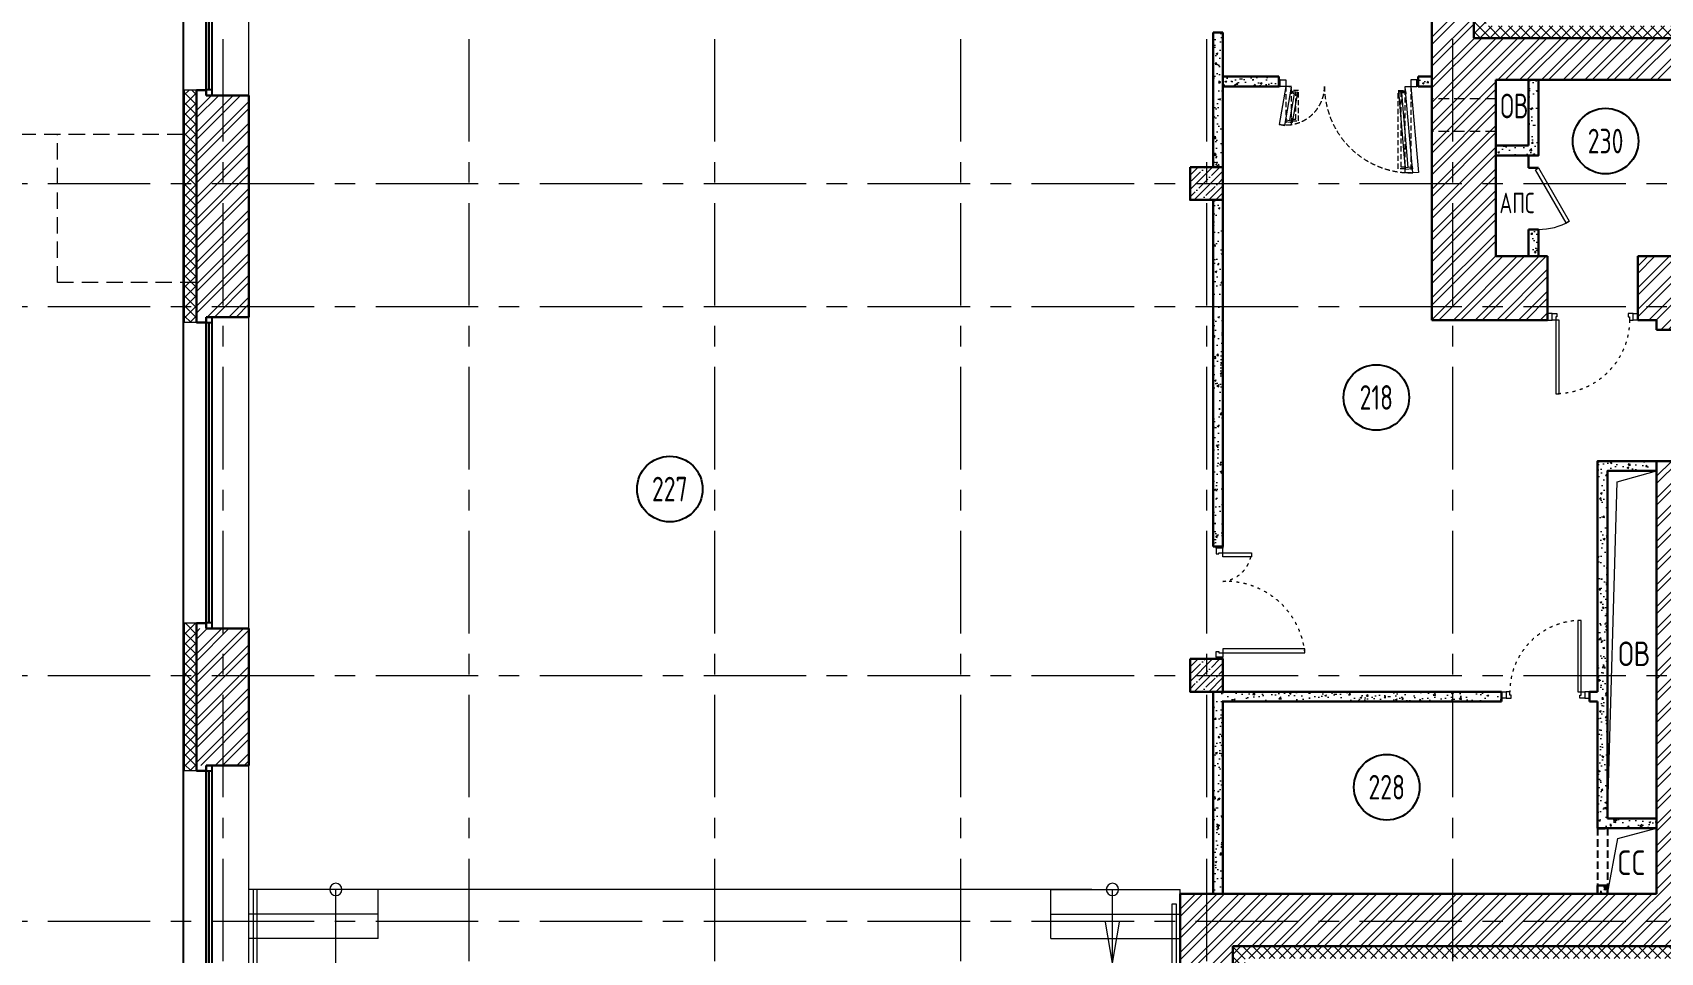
# Model space of a CAD drawing. Header units: millimetres. Extents: x -13407 to 95998, y -2719 to 109387.
# Drawn here: x -2750 to 17107, y 35907 to 47129 of the extents above; entities that cross this region are included whole.
import ezdxf
from ezdxf.enums import TextEntityAlignment as Align

# ---------------------------------------------------------------- set-up
doc = ezdxf.new("R2010")
doc.units = ezdxf.units.MM
for name, pattern in [('ACAD_ISO03W100', [30, 12, -18]), ('ADSK_Штрих_ш3 п1_5', [4.5, 3, -1.5]), ('ADSK_Штриховая_ш2 п1', [3, 2, -1]), ('CENTER', [2, 1.25, -0.25, 0.25, -0.25]), ('DASHED', [19.05, 12.7, -6.35])]:
    doc.linetypes.add(name, pattern=pattern)
for name, color, linetype, lineweight in [('АР_Двери', 5, 'Continuous', 18), ('АР_Колонны', 5, 'Continuous', 30), ('АР_Колонны Штрих', 250, 'Continuous', 5), ('АР_Лестницы', 250, 'Continuous', 15), ('АР_Лестницы ограждения', 86, 'Continuous', 13), ('АР_Маркер экспликации', 239, 'Continuous', 13), ('АР_Навесной фасад', 5, 'Continuous', 5), ('АР_Номер помещения', 1, 'Continuous', 25), ('АР_Окна', 4, 'Continuous', 0), ('АР_Оси', 193, 'Continuous', 9), ('АР_Перегородки витражные', 152, 'Continuous', 13), ('АР_Перегородки газоблок', 165, 'Continuous', 30), ('АР_Перегородки газоблок_Штрих', 165, 'Continuous', 5), ('АР_Помещения_площадь', 19, 'Continuous', 9), ('АР_Сущ Несущая стена', 202, 'Continuous', 30), ('АР_тонкая линия', 250, 'Continuous', 0), ('АР_Утеплитель', 250, 'Continuous', 9), ('АР_Шкафы ЭОМ', 1, 'Continuous', 0), ('АР_Штриховка кирпич', 250, 'Continuous', 9), ('Функциональное зонирование', 250, 'Continuous', 18)]:
    doc.layers.add(name, color=color, linetype=linetype, lineweight=lineweight)
doc.layers.add('АР_новое окно', color=160, linetype='Continuous')
doc.layers.add('АР_Отверстия', color=251, linetype='Continuous')
doc.styles.add('ICOCPEUR', font='isocpeur.ttf')
doc.styles.add('ISOCPEUR', font='isocpeur.ttf', dxfattribs={"width": 0.7})
doc.styles.get("Standard").update_dxf_attribs({"font": 'arial.ttf'})
pattern_1 = [(50, (76865.7, -55313.48), (215.17805, -18.82564), [22.5, -247.5]), (355, (76865.7, -55313.48), (-41.6254, 225.65764), [18, -198]), (100.45144, (76883.63, -55315.05), (173.55265, 206.832), [19.12206, -210.34263]), (46.1842, (76865.7, -55253.48), (320.1724, -49.6558), [33.75, -371.25]), (96.63564, (76892.38, -55257.62), (280.3986, 292.2356), [28.6831, -315.5141]), (351.18416, (76865.7, -55253.5), (280.3986, 292.2356), [27, -297]), (21, (76895.7, -55268.48), (179.07212, -120.78567), [22.5, -247.5]), (326, (76895.7, -55268.48), (72.9946, 217.545), [18, -198]), (71.45144, (76910.62, -55278.55), (252.0667, 96.75935), [19.12206, -210.34263]), (37.5, (76865.7, -55313.48), (3.647957, 99.868156), [0, -195.6, 0, -201, 0, -198.75]), (7.5, (76865.7, -55313.48), (78.92086, 118.32351), [0, -114.6, 0, -191.1, 0, -75.75]), (327.5, (76798.8, -55313.48), (160.14673, -6.76646), [0, -75, 0, -234, 0, -310.5]), (317.5, (76768.8, -55313.48), (174.95585, 30.0315), [0, -97.5, 0, -155.4, 0, -220.5])]
pattern_2 = [(45, (-951676.66, 109509.3), (-132.58252, 132.58252), []), (45, (-951588.28, 109509.3), (-132.58252, 132.58252), [])]
pattern_3 = [(50, (76765.7, -55313.48), (215.17805, -18.82564), [22.5, -247.5]), (355, (76765.7, -55313.48), (-41.6254, 225.65764), [18, -198]), (100.45144, (76783.63, -55315.05), (173.55265, 206.832), [19.12206, -210.34263]), (46.1842, (76765.7, -55253.48), (320.1724, -49.6558), [33.75, -371.25]), (96.63564, (76792.38, -55257.62), (280.3986, 292.2356), [28.6831, -315.5141]), (351.18416, (76765.7, -55253.5), (280.3986, 292.2356), [27, -297]), (21, (76795.7, -55268.48), (179.07212, -120.78567), [22.5, -247.5]), (326, (76795.7, -55268.48), (72.9946, 217.545), [18, -198]), (71.45144, (76810.62, -55278.55), (252.0667, 96.75935), [19.12206, -210.34263]), (37.5, (76765.7, -55313.48), (3.647957, 99.868156), [0, -195.6, 0, -201, 0, -198.75]), (7.5, (76765.7, -55313.48), (78.92086, 118.32351), [0, -114.6, 0, -191.1, 0, -75.75]), (327.5, (76698.8, -55313.48), (160.14673, -6.76646), [0, -75, 0, -234, 0, -310.5]), (317.5, (76668.8, -55313.48), (174.95585, 30.0315), [0, -97.5, 0, -155.4, 0, -220.5])]

# ---------------------------------------------------------------- blocks, each defined once
blk = doc.blocks.new('*U274')
at = {"color": 253}
for points in [[(-55, -80), (-55, 0), (-115, 0), (-115, -40), (-100, -40), (-100, -80), (-55, -80)], [(0, 0), (0, -80), (-55, -80), (-55, 0), (0, 0)], [(-1100, 0), (-1100, -80), (-1045, -80), (-1045, 0), (-1100, 0)], [(-1045, -80), (-1045, 0), (-985, 0), (-985, -40), (-1000, -40), (-1000, -80), (-1045, -80)]]:
    blk.add_lwpolyline(points, dxfattribs=at)
blk.add_lwpolyline([(-100, -80), (-100, -980), (-140, -980), (-140, -80)], close=True, dxfattribs=at)
at = {"color": 253, "linetype": 'ACAD_ISO03W100', "ltscale": 3}
blk.add_arc((-100, -80), 900, 180, 270, dxfattribs=at)
blk = doc.blocks.new('1370')
at = {"layer": 'АР_Двери', "color": 253}
for points in [[(1076826, -46356), (1076826, -46436), (1076846, -46436), (1076846, -46356), (1076826, -46356)], [(1076846, -46436), (1076846, -46356), (1076916, -46356), (1076916, -46386), (1076901, -46386), (1076901, -46436), (1076846, -46436)], [(1078177, -46436), (1078177, -46356), (1078107, -46356), (1078107, -46386), (1078122, -46386), (1078122, -46436), (1078177, -46436)], [(1078197, -46356), (1078197, -46436), (1078177, -46436), (1078177, -46356), (1078197, -46356)]]:
    blk.add_lwpolyline(points, dxfattribs=at)
for points in [[(1076901, -46436), (1076901, -47436), (1076950, -47436), (1076950, -46436)], [(1078072, -46786), (1078072, -46436), (1078122, -46436), (1078122, -46786)]]:
    blk.add_lwpolyline(points, close=True, dxfattribs=at)
at = {"layer": 'АР_Двери', "color": 253, "linetype": 'ACAD_ISO03W100', "ltscale": 3}
for centre, radius, start, end in [((1076805, -46474), 967, 275.6729, 2.214), ((1078162, -46396), 392, 185.9075, 264.0925)]:
    blk.add_arc(centre, radius, start, end, dxfattribs=at)
blk = doc.blocks.new('*U234')
at = {"color": 253}
for points in [[(0, 0), (0, -80), (55, -80), (55, 0), (0, 0)], [(55, -80), (55, 0), (115, 0), (115, -40), (100, -40), (100, -80), (55, -80)], [(1015, -80), (1015, 0), (955, 0), (955, -40), (970, -40), (970, -80), (1015, -80)], [(1070, 0), (1070, -80), (1015, -80), (1015, 0), (1070, 0)]]:
    blk.add_lwpolyline(points, dxfattribs=at)
blk.add_lwpolyline([(100, -80), (100, -950), (140, -950), (140, -80)], close=True, dxfattribs=at)
at = {"color": 253, "linetype": 'ACAD_ISO03W100', "ltscale": 3}
blk.add_arc((100, -80), 870, 270, 0, dxfattribs=at)
blk = doc.blocks.new('*U192')
at = {"layer": 'АР_новое окно', "color": 253, "lineweight": 20}
for p, q in [((0, 3800), (-70, 3800)), ((0, 0), (-70, 0))]:
    blk.add_line(p, q, dxfattribs=at)
at = {"layer": 'АР_новое окно', "color": 253}
for p, q in [((-70, 3800), (-70, 0)), ((-70, 0), (-70, 3800)), ((0, 3800), (0, 0)), ((0, 3730), (-70, 3730)), ((-35, 3730), (-35, 70)), ((0, 70), (-70, 70))]:
    blk.add_line(p, q, dxfattribs=at)
blk = doc.blocks.new('*U193')
at = {"layer": 'АР_новое окно', "color": 253, "lineweight": 20}
for p, q in [((0, 3800), (-70, 3800)), ((0, 0), (-70, 0))]:
    blk.add_line(p, q, dxfattribs=at)
at = {"layer": 'АР_новое окно', "color": 253}
for p, q in [((-70, 3800), (-70, 0)), ((-70, 0), (-70, 3800)), ((0, 3800), (0, 0)), ((0, 3730), (-70, 3730)), ((-35, 3730), (-35, 70)), ((0, 70), (-70, 70))]:
    blk.add_line(p, q, dxfattribs=at)
blk = doc.blocks.new('*U194')
at = {"layer": 'АР_новое окно', "color": 253, "lineweight": 20}
for p, q in [((0, 1600), (-70, 1600)), ((0, 0), (-70, 0))]:
    blk.add_line(p, q, dxfattribs=at)
at = {"layer": 'АР_новое окно', "color": 253}
for p, q in [((-70, 1600), (-70, 0)), ((-70, 0), (-70, 1600)), ((0, 1600), (0, 0)), ((0, 1530), (-70, 1530)), ((-35, 1530), (-35, 70)), ((0, 70), (-70, 70))]:
    blk.add_line(p, q, dxfattribs=at)
blk = doc.blocks.new('АР_Кружок_1.1')
at = {"color": 253, "linetype": 'ByBlock', "lineweight": -2}
blk.add_circle((0, 0), 75, dxfattribs=at)
blk = doc.blocks.new('*U17')
at = {"color": 253, "linetype": 'ByBlock', "lineweight": -2}
for q in [(-500, 85), (-500, -85)]:
    blk.add_line((0, 0), q, dxfattribs=at)
blk = doc.blocks.new('*U166')
at = {"color": 253, "linetype": 'ByBlock', "lineweight": -2}
blk.add_lwpolyline([(-30, 0), (0, 0)], dxfattribs=at)
at = {"color": 253, "linetype": 'ByBlock', "lineweight": -2, "xscale": 0.01, "yscale": 0.01, "zscale": 0.01, "rotation": 179.9999999999998}
for name, p in [('*U17', (-30, 0)), ('АР_Кружок_1.1', (0, 0))]:
    blk.add_blockref(name, p, dxfattribs=at)
blk = doc.blocks.new('*U164')
at = {"color": 253, "linetype": 'ByBlock', "lineweight": -2}
blk.add_lwpolyline([(-9, 0), (0, 0)], dxfattribs=at)
at = {"color": 253, "linetype": 'ByBlock', "lineweight": -2, "xscale": 0.01, "yscale": 0.01, "zscale": 0.01, "rotation": 179.9999999999998}
for name, p in [('*U17', (-9, 0)), ('АР_Кружок_1.1', (0, 0))]:
    blk.add_blockref(name, p, dxfattribs=at)
blk = doc.blocks.new('*U380')
at = {"layer": 'АР_Номер помещения', "color": 253}
blk.add_circle((-12706, 14289), 400, dxfattribs=at)
at = {"layer": 'АР_Номер помещения', "color": 253, "style": 'ISOCPEUR', "width": 0.7}
blk.add_attdef('НОМЕР_ПОМЕЩЕНИЯ', text='', height=300, dxfattribs=at).set_placement((-12706, 14289), align=Align.MIDDLE_CENTER)
at = {"layer": 'АР_Помещения_площадь', "color": 253, "lineweight": 30, "width": 0.7, "flags": 104}
blk.add_attdef('ИМЯ_ПОМЕЩЕНИЯ', text='', height=100, dxfattribs=at).set_placement((158, 1217), align=Align.MIDDLE_CENTER)
blk = doc.blocks.new('*U382')
at = {"layer": 'АР_Номер помещения', "color": 253}
blk.add_circle((-16015, 1606), 400, dxfattribs=at)
at = {"layer": 'АР_Номер помещения', "color": 253, "style": 'ISOCPEUR', "width": 0.7}
blk.add_attdef('НОМЕР_ПОМЕЩЕНИЯ', text='', height=300, dxfattribs=at).set_placement((-16015, 1606), align=Align.MIDDLE_CENTER)
at = {"layer": 'АР_Помещения_площадь', "color": 253, "lineweight": 30, "width": 0.7, "flags": 104}
blk.add_attdef('ИМЯ_ПОМЕЩЕНИЯ', text='', height=100, dxfattribs=at).set_placement((158, 1217), align=Align.MIDDLE_CENTER)
blk = doc.blocks.new('*U349')
at = {"layer": 'АР_Номер помещения', "color": 253}
blk.add_circle((-21166, 2922), 400, dxfattribs=at)
at = {"layer": 'АР_Номер помещения', "color": 253, "style": 'ISOCPEUR', "width": 0.7}
blk.add_attdef('НОМЕР_ПОМЕЩЕНИЯ', text='', height=300, dxfattribs=at).set_placement((-21166, 2922), align=Align.MIDDLE_CENTER)
at = {"layer": 'АР_Помещения_площадь', "color": 253, "lineweight": 30, "width": 0.7, "flags": 104}
blk.add_attdef('ИМЯ_ПОМЕЩЕНИЯ', text='', height=100, dxfattribs=at).set_placement((158, 1217), align=Align.MIDDLE_CENTER)
blk = doc.blocks.new('1700-3')
at = {"color": 253}
for p, q in [((-416, 1465), (-422, 1430)), ((-90, 1407), (-96, 1373))]:
    blk.add_line(p, q, dxfattribs=at)
at = {"color": 253, "linetype": 'DASHED', "ltscale": 5}
for p, q in [((-991, 20), (-994, 55)), ((-80, 100), (-83, 135))]:
    blk.add_line(p, q, dxfattribs=at)
at = {"color": 253}
for points in [[(-476, 1526), (-12, 1444), (0, 1513), (-464, 1595)], [(0, -13), (-1051, -105), (-1057, -35), (-6, 57)]]:
    blk.add_lwpolyline(points, close=True, dxfattribs=at)
for points in [[(80, 1600), (0, 1600), (0, 1583), (80, 1583), (80, 1600)], [(-392, 1511), (-427, 1517), (-441, 1434), (-76, 1369), (-61, 1453), (-96, 1459)], [(-407, 1514), (-416, 1465), (-90, 1407), (-81, 1456)], [(0, 1583), (80, 1583), (80, 1513), (50, 1513), (50, 1513), (0, 1513), (0, 1583)], [(-972, -28), (-1007, -31), (-1014, 54), (-63, 137), (-56, 52), (-91, 49)], [(-987, -29), (-991, 20), (-80, 100), (-76, 50)], [(0, -83), (80, -83), (80, -13), (50, -13), (50, -13), (0, -13), (0, -83)], [(80, -100), (0, -100), (0, -83), (80, -83), (80, -100)]]:
    blk.add_lwpolyline(points, dxfattribs=at)
at = {"color": 253, "linetype": 'DASHED', "ltscale": 5}
for points in [[(-471, 1443), (0, 1443), (0, 1513), (-471, 1513)], [(0, -13), (-1055, -13), (-1055, 57), (0, 57)]]:
    blk.add_lwpolyline(points, close=True, dxfattribs=at)
for points in [[(-386, 1443), (-421, 1443), (-421, 1358), (-50, 1358), (-50, 1443), (-85, 1443)], [(-401, 1443), (-401, 1393), (-70, 1393), (-70, 1443)], [(-970, 57), (-1005, 57), (-1005, 142), (-50, 142), (-50, 57), (-85, 57)], [(-985, 57), (-985, 107), (-70, 107), (-70, 57)]]:
    blk.add_lwpolyline(points, dxfattribs=at)
for centre, radius, start, end in [((0, 1513), 471, 170, 270), ((0, -13), 1055, 90, 181.2023)]:
    blk.add_arc(centre, radius, start, end, dxfattribs=at)
blk = doc.blocks.new('*U345')
at = {"layer": 'АР_Номер помещения', "color": 253}
blk.add_circle((-806, -3106), 400, dxfattribs=at)
at = {"layer": 'АР_Номер помещения', "color": 253, "style": 'ISOCPEUR', "width": 0.7}
blk.add_attdef('НОМЕР_ПОМЕЩЕНИЯ', text='', height=300, dxfattribs=at).set_placement((-806, -3106), align=Align.MIDDLE_CENTER)
at = {"layer": 'АР_Помещения_площадь', "color": 253, "lineweight": 30, "width": 0.7, "flags": 104}
blk.add_attdef('ИМЯ_ПОМЕЩЕНИЯ', text='', height=100, dxfattribs=at).set_placement((158, 1217), align=Align.MIDDLE_CENTER)
blk = doc.blocks.new('*U150')
at = {"color": 253}
for p, q in [((-750, 0), (-750, 100)), ((0, 0), (0, 100))]:
    blk.add_line(p, q, dxfattribs=at)
blk.add_lwpolyline([(0, 0), (-650, -375), (-671, -337), (-22, 38)], close=True, dxfattribs=at)
blk.add_arc((0, 0), 750, 180, 210, dxfattribs=at)

msp = doc.modelspace()

# ---------------------------------------------------------------- hatches: boundary and pattern name
at = {"layer": 'АР_Колонны Штрих', "ltscale": 100}
h = msp.add_hatch(dxfattribs=at)
h.set_pattern_fill('ANSI35', color=253, scale=500)
h.set_pattern_definition([(45, (-945682.16, 85358.67), (-88.388348, 88.388348), []), (45, (-945593.77, 85358.67), (-88.388348, 88.388348), [156.25, -31.25, 0, -31.25])])
h.paths.add_polyline_path([(11769.9, 45487.2), (11369.9, 45487.2), (11369.9, 45087.2), (11769.9, 45087.2)])
h = msp.add_hatch(dxfattribs=at)
h.set_pattern_fill('ANSI35', color=253, scale=500)
h.set_pattern_definition([(45, (-945682.16, 79358.67), (-88.388348, 88.388348), []), (45, (-945593.77, 79358.67), (-88.388348, 88.388348), [156.25, -31.25, 0, -31.25])])
h.paths.add_polyline_path([(11769.9, 39487.2), (11369.9, 39487.2), (11369.9, 39087.2), (11769.9, 39087.2)])
at = {"layer": 'АР_Перегородки газоблок_Штрих', "ltscale": 100}
h = msp.add_hatch(dxfattribs=at)
h.set_pattern_fill('AR-CONC', color=253, scale=30)
h.set_pattern_definition(pattern_1)
h.paths.add_polyline_path([(11769.9, 47129.2), (11649.9, 47129.2), (11649.9, 45487.2), (11769.9, 45487.2)])
h = msp.add_hatch(dxfattribs=at)
h.set_pattern_fill('AR-CONC', color=253, scale=30)
h.set_pattern_definition(pattern_1)
h.paths.add_polyline_path([(11769.9, 46593.1), (11769.9, 46473.1), (12451.4, 46473.1), (12451.4, 46593.1)])
h = msp.add_hatch(dxfattribs=at)
h.set_pattern_fill('AR-CONC', color=253, scale=30)
h.set_pattern_definition(pattern_1)
h.paths.add_polyline_path([(14151.4, 46593.1), (14151.4, 46473.1), (14319.8, 46473), (14319.8, 46593.1), (14252.5, 46593.1), (14252.5, 46593)])
h = msp.add_hatch(dxfattribs=at)
h.set_pattern_fill('AR-CONC', color=253, scale=30)
h.set_pattern_definition([(50, (211803.85, -55313.48), (215.17805, -18.82564), [22.5, -247.5]), (355, (211803.85, -55313.48), (-41.6254, 225.65764), [18, -198]), (100.45144, (211821.79, -55315.05), (173.55265, 206.832), [19.12206, -210.34263]), (46.1842, (211803.85, -55253.48), (320.1724, -49.6558), [33.75, -371.25]), (96.63564, (211830.53, -55257.62), (280.3986, 292.2356), [28.6831, -315.51413]), (351.18416, (211803.85, -55253.5), (280.3986, 292.2356), [27, -297]), (21, (211833.85, -55268.48), (179.07212, -120.78567), [22.5, -247.5]), (326, (211833.85, -55268.48), (72.9946, 217.54501), [18, -198]), (71.45144, (211848.78, -55278.55), (252.06671, 96.75935), [19.12206, -210.34263]), (37.5, (211803.85, -55313.48), (3.647957, 99.868156), [0, -195.6, 0, -201, 0, -198.75]), (7.5, (211803.85, -55313.48), (78.92086, 118.323514), [0, -114.6, 0, -191.1, 0, -75.75]), (327.5, (211736.95, -55313.48), (160.14673, -6.766462), [0, -75, 0, -234, 0, -310.5]), (317.5, (211706.95, -55313.48), (174.95585, 30.031495), [0, -97.5, 0, -155.4, 0, -220.5])])
h.paths.add_polyline_path([(15619.8, 45630.6), (15499.8, 45750.6), (15619.8, 45685.6), (15619.8, 46552.2), (15501.3, 46548.7), (15498.3, 46552.5), (15499.8, 45750.6), (15099.8, 45750.6), (15099.8, 45630.6)])
h = msp.add_hatch(dxfattribs=at)
h.set_pattern_fill('AR-CONC', color=253, scale=30)
h.set_pattern_definition(pattern_1)
h.paths.add_polyline_path([(11769.9, 45087.2), (11649.9, 45087.2), (11649.9, 40858.2), (11769.9, 40858.2)])
h = msp.add_hatch(dxfattribs=at)
h.set_pattern_fill('AR-CONC', color=253, scale=30)
h.set_pattern_definition([(50, (211803.85, -55313.48), (215.17805, -18.82564), [22.5, -247.5]), (355, (211803.85, -55313.48), (-41.6254, 225.65764), [18, -198]), (100.45144, (211821.79, -55315.05), (173.55265, 206.832), [19.12206, -210.34263]), (46.1842, (211803.85, -55253.48), (320.1724, -49.6558), [33.75, -371.25]), (96.63564, (211830.53, -55257.62), (280.3986, 292.2356), [28.6831, -315.51413]), (351.18416, (211803.85, -55253.5), (280.3986, 292.2356), [27, -297]), (21, (211833.85, -55268.48), (179.07212, -120.78567), [22.5, -247.5]), (326, (211833.85, -55268.48), (72.9946, 217.54501), [18, -198]), (71.45144, (211848.78, -55278.55), (252.06671, 96.75935), [19.12206, -210.34263]), (37.5, (211803.85, -55313.48), (3.647957, 99.868156), [0, -195.6, 0, -201, 0, -198.75]), (7.5, (211803.85, -55313.48), (78.92086, 118.323514), [0, -114.6, 0, -191.1, 0, -75.75]), (327.5, (211736.95, -55313.48), (160.14673, -6.766462), [0, -75, 0, -234, 0, -310.5]), (317.5, (211706.95, -55313.48), (174.95585, 30.031495), [0, -97.5, 0, -155.4, 0, -220.5])])
h.paths.add_polyline_path([(15619.8, 44727.2), (15499.8, 44727.2), (15499.8, 44402.2), (15619.8, 44402.2)])
h = msp.add_hatch(dxfattribs=at)
h.set_pattern_fill('AR-CONC', color=253, scale=30)
h.set_pattern_definition(pattern_3)
h.paths.add_polyline_path([(16960, 41902.2), (16340.5, 41902.2), (16340.5, 39287.2), (16460.5, 39287.2), (16460.5, 41782.2), (16960, 41782.2)])
h = msp.add_hatch(dxfattribs=at)
h.set_pattern_fill('AR-CONC', color=253, scale=30)
h.set_pattern_definition(pattern_3)
h.paths.add_polyline_path([(16460.5, 39287.2), (16340.5, 39287.2), (16340.5, 37809.1), (16340.5, 37689.1), (16340.5, 37422.1), (16460.5, 37422.1)])
h = msp.add_hatch(dxfattribs=at)
h.set_pattern_fill('AR-CONC', color=253, scale=30)
h.set_pattern_definition(pattern_1)
h.paths.add_polyline_path([(11769.9, 38967.2), (15170.3, 38967.4), (15170.3, 39087.4), (11649.9, 39087.2), (11649.9, 37662.9), (11649.9, 36622.2), (11769.9, 36622.2)])
h = msp.add_hatch(dxfattribs=at)
h.set_pattern_fill('AR-CONC', color=253, scale=30)
h.set_pattern_definition([(50, (76865.7, -56858.57), (215.17805, -18.82564), [22.5, -247.5]), (355, (76865.7, -56858.57), (-41.6254, 225.65764), [18, -198]), (100.45144, (76883.63, -56860.14), (173.55265, 206.832), [19.12206, -210.34263]), (46.1842, (76865.7, -56798.57), (320.1724, -49.6558), [33.75, -371.25]), (96.63564, (76892.38, -56802.7), (280.3986, 292.2356), [28.6831, -315.5141]), (351.18416, (76865.7, -56798.57), (280.3986, 292.2356), [27, -297]), (21, (76895.7, -56813.57), (179.07212, -120.78567), [22.5, -247.5]), (326, (76895.7, -56813.57), (72.9946, 217.545), [18, -198]), (71.45144, (76910.62, -56823.64), (252.0667, 96.75935), [19.12206, -210.34263]), (37.5, (76865.7, -56858.57), (3.647957, 99.868156), [0, -195.6, 0, -201, 0, -198.75]), (7.5, (76865.7, -56858.57), (78.92086, 118.32351), [0, -114.6, 0, -191.1, 0, -75.75]), (327.5, (76798.8, -56858.57), (160.14673, -6.76646), [0, -75, 0, -234, 0, -310.5]), (317.5, (76768.8, -56858.57), (174.95585, 30.0315), [0, -97.5, 0, -155.4, 0, -220.5])])
h.paths.add_polyline_path([(17060, 37542.3), (16460.5, 37542.2), (16460.5, 37422.1), (17060, 37422.2)])
h = msp.add_hatch(dxfattribs=at)
h.set_pattern_fill('AR-CONC', color=253, scale=30)
h.set_pattern_definition([(50, (76745.66, -57678.6), (215.17805, -18.82564), [22.5, -247.5]), (355, (76745.66, -57678.6), (-41.6254, 225.65764), [18, -198]), (100.45144, (76763.59, -57680.17), (173.55265, 206.832), [19.12206, -210.34263]), (46.1842, (76745.66, -57618.6), (320.1724, -49.6558), [33.75, -371.25]), (96.63564, (76772.34, -57622.74), (280.3986, 292.2356), [28.6831, -315.5141]), (351.18416, (76745.66, -57618.6), (280.3986, 292.2356), [27, -297]), (21, (76775.66, -57633.6), (179.07212, -120.78567), [22.5, -247.5]), (326, (76775.66, -57633.6), (72.9946, 217.545), [18, -198]), (71.45144, (76790.58, -57643.67), (252.0667, 96.75935), [19.12206, -210.34263]), (37.5, (76745.656, -57678.6), (3.647957, 99.868156), [0, -195.6, 0, -201, 0, -198.75]), (7.5, (76745.66, -57678.6), (78.92086, 118.32351), [0, -114.6, 0, -191.1, 0, -75.75]), (327.5, (76678.756, -57678.6), (160.14673, -6.76646), [0, -75, 0, -234, 0, -310.5]), (317.5, (76648.76, -57678.6), (174.95585, 30.0315), [0, -97.5, 0, -155.4, 0, -220.5])])
h.paths.add_polyline_path([(16460.5, 36722.3), (16340.4, 36722.2), (16340.4, 36622.2), (16460.5, 36622.2)])
at = {"layer": 'АР_Утеплитель', "ltscale": 100}
h = msp.add_hatch(dxfattribs=at)
h.set_pattern_fill('ANSI37', color=253, scale=700)
h.set_pattern_definition([(45, (-945096.63, 49045.73), (-61.871843, 61.871843), []), (135, (-945096.63, 49045.73), (-61.871843, -61.871843), [])])
h.paths.add_polyline_path([(14984.6, 47631), (14834.6, 47631), (14829.8, 47062.2), (17959.8, 47062.2), (17959.8, 44132.2), (21080, 44132.2), (21080, 36112.2), (17279.8, 36112.2), (17279.8, 35982.2), (11889.8, 35982.2), (11889.8, 27372.2), (16865, 27372.2), (16865, 31337.2), (51665, 31337.2), (51665, 27372.2), (62165, 27372.2), (62165, 9502.2), (68515, 9502.2), (68515, -207.8), (55415, -207.8), (55415, 6142.2), (47535, 6142.2), (47535, 11332.2), (38999.7, 11332.2), (38999.7, 10932.2), (39149.7, 10932.2), (39149.7, 11182.2), (47385, 11182.2), (47385, 5992.2), (55265, 5992.2), (55265, -357.8), (68665, -357.8), (68665, 9652.2), (62315, 9652.2), (62315, 27522.2), (51815, 27522.2), (51815, 31487.2), (16715, 31487.2), (16715, 27522.2), (12039.8, 27522.2), (12039.8, 35832.2), (17429.8, 35832.2), (17429.8, 35962.2), (21230, 35962.2), (21230, 44282.2), (18109.8, 44282.2), (18109.8, 47212.2), (14979.8, 47212.2)])
h.paths.add_polyline_path([(14829.8, 49271), (14979.8, 49271), (14979.8, 50412.5), (15129.8, 50412.5), (15129.8, 50562.5), (14829.8, 50562.5)])
h = msp.add_hatch(dxfattribs=at)
h.set_pattern_fill('ANSI37', color=253, scale=700)
h.set_pattern_definition([(45, (-976790.155, 79484.34), (-61.871843, 61.871843), []), (135, (-976790.155, 79484.34), (-61.871843, -61.871843), [])])
h.paths.add_polyline_path([(-750.2, 46426.9), (-750.2, 43592.2), (-900.2, 43592.2), (-900.2, 46426.9)])
h = msp.add_hatch(dxfattribs=at)
h.set_pattern_fill('ANSI37', color=253, scale=700)
h.set_pattern_definition([(45, (-976790.155, 74014.34), (-61.871843, 61.871843), []), (135, (-976790.155, 74014.34), (-61.871843, -61.871843), [])])
h.paths.add_polyline_path([(-750.2, 39922.2), (-750.2, 38122.2), (-900.2, 38122.2), (-900.2, 39922.2)])
at = {"layer": 'АР_Штриховка кирпич', "ltscale": 100}
h = msp.add_hatch(dxfattribs=at)
h.set_pattern_fill('ANSI32', color=253, scale=500)
h.set_pattern_definition([(45, (76865.7, -55313.48), (-132.58252, 132.58252), []), (45, (76954.09, -55313.48), (-132.58252, 132.58252), [])])
h.paths.add_polyline_path([(17959.8, 47062.2), (17449.8, 46552.2), (17449.8, 44402.2), (16830, 44402.2), (16830, 43622.2), (17060, 43622.2), (17060, 43502.2), (17569.9, 43502.2), (17569.9, 43622.2), (20569.9, 43622.2), (20570, 43622.2), (21080, 43622.2), (21080, 44132.4), (17959.8, 44132.2)])
h.paths.add_polyline_path([(14829.4, 48287.2), (14829.4, 47931), (14824.7, 47566), (14315.2, 47566), (14319.8, 43622), (15730, 43622.2), (15729.9, 44402.2), (15099.8, 44402.1), (15099.8, 46552.2), (17449.8, 46552.2), (17959.8, 47062.2), (14830.2, 47062.2), (14829.8, 50562.5), (15129.8, 50562.5), (15129.8, 51055.9), (14319.8, 51055.9), (14320, 49336), (14829.6, 49336), (14829.4, 49571), (14829.8, 49571), (14829.8, 48287.2)])
h = msp.add_hatch(dxfattribs=at)
h.set_pattern_fill('ANSI32', color=253, scale=500)
h.set_pattern_definition(pattern_2)
h.paths.add_polyline_path([(-110.2, 46361.9), (-750.2, 46361.9), (-750.1, 43657.2), (-110.1, 43657.2)])
h = msp.add_hatch(dxfattribs=at)
h.set_pattern_fill('ANSI32', color=253, scale=500)
h.set_pattern_definition(pattern_2)
h.paths.add_polyline_path([(17279.8, 36112.2), (21080, 36112.2), (21080, 43622.2), (20569.9, 43622.2), (20569.9, 36622.2), (17570, 36622.2), (17569.9, 41902.2), (17060, 41902.2), (17060, 36622.2), (11889.8, 36622.2), (11889.8, 35982.2), (17279.8, 35982.2)])
h = msp.add_hatch(dxfattribs=at)
h.set_pattern_fill('ANSI32', color=253, scale=500)
h.set_pattern_definition(pattern_2)
h.paths.add_polyline_path([(-110.2, 39857.2), (-750.2, 39857.2), (-750.2, 38187.2), (-110.2, 38187.2)])
h = msp.add_hatch(dxfattribs=at)
h.set_pattern_fill('ANSI32', color=253, scale=500)
h.set_pattern_definition(pattern_2)
h.paths.add_polyline_path([(11889.8, 36622.2), (11249.8, 36622.2), (11249.9, 27372.3), (11889.9, 27372.1), (11889.8, 35981.4), (11889.8, 35983)])

# ---------------------------------------------------------------- linework, layer by layer
at = {"color": 253}
for p, q in [((16338.5, 37420.6), (16431.5, 37420.6)), ((16338.5, 36722.4), (16431.5, 36722.4))]:
    msp.add_line(p, q, dxfattribs=at)
at = {"color": 253, "linetype": 'ADSK_Штрих_ш3 п1_5', "ltscale": 30}
for p, q in [((16340.5, 37422.1), (16340.5, 36722.2)), ((16460.5, 37422.1), (16460.5, 36722.2))]:
    msp.add_line(p, q, dxfattribs=at)
at = {"layer": 'АР_Колонны', "color": 253, "ltscale": 100}
for points in [[(11369.9, 45487.2), (11769.9, 45487.2), (11769.9, 45087.2), (11369.9, 45087.2)], [(11369.9, 39487.2), (11769.9, 39487.2), (11769.9, 39087.2), (11369.9, 39087.2)]]:
    msp.add_lwpolyline(points, close=True, dxfattribs=at)
at = {"layer": 'АР_Лестницы', "color": 253, "ltscale": 50}
for p, q in [((789.8, 36675.9), (-110.2, 36675.9)), ((10169.8, 36675.9), (669.8, 36675.9)), ((1467.2, 36075.9), (1467.2, 36675.9)), ((9672.4, 36675.9), (10872.4, 36675.9)), ((9672.4, 36075.9), (9672.4, 36675.9)), ((9672.4, 36675.9), (11249.8, 36675.9)), ((11249.8, 36622.2), (11249.8, 36675.9)), ((1467.2, 36375.9), (-110.2, 36375.9)), ((9672.4, 36375.9), (11249.8, 36375.9)), ((1467.2, 36075.9), (-110.2, 36075.9)), ((1467.2, 36075.9), (-110.2, 36075.9)), ((9672.4, 36075.9), (11249.8, 36075.9))]:
    msp.add_line(p, q, dxfattribs=at)
at = {"layer": 'АР_Лестницы ограждения', "color": 253, "ltscale": 100}
for points in [[(-10.2, 33540.2), (-10.2, 36675.9), (-60.2, 36675.9), (-60.2, 33530.7)], [(11149.8, 35700.2), (11149.8, 36502.2), (11199.8, 36502.2), (11199.8, 35709.6)]]:
    msp.add_lwpolyline(points, dxfattribs=at)
at = {"layer": 'АР_Навесной фасад', "color": 253, "ltscale": 100}
for points in [[(-750.2, 46426.9), (-910.2, 46426.9)], [(-750.2, 43592.2), (-910.2, 43592.2)], [(-750.2, 39922.2), (-910.2, 39922.2)], [(-750.2, 38122.2), (-910.2, 38122.2)]]:
    msp.add_lwpolyline(points, dxfattribs=at)
at = {"layer": 'АР_новое окно', "color": 253, "ltscale": 100}
for p, q in [((-910.2, 26572.2), (-910.2, 50867.2)), ((-900.2, 43592.2), (-900.2, 46426.9)), ((-900.2, 38122.2), (-900.2, 39922.2))]:
    msp.add_line(p, q, dxfattribs=at)
at = {"layer": 'АР_Окна', "color": 253, "lineweight": 15, "ltscale": 100}
for p, q in [((-110.2, 46361.9), (-110.2, 47961.9)), ((-110.2, 39857.2), (-110.2, 43657.2)), ((-110.2, 34387.2), (-110.2, 38187.2))]:
    msp.add_line(p, q, dxfattribs=at)
at = {"layer": 'АР_Оси', "color": 253, "linetype": 'CENTER', "ltscale": 1000}
for p, q in [((-430.1, 79049.7), (-430.1, 23317.3)), ((2569.9, 79049.7), (2569.9, 23317.3)), ((5569.9, 79049.7), (5569.9, 23317.3)), ((8569.9, 79049.7), (8569.9, 23317.3)), ((11569.9, 79049.7), (11569.9, 23317.3)), ((14569.9, 79049.7), (14569.9, 23317.3)), ((-12563.8, 45287.2), (70614.6, 45287.2)), ((-12563.8, 43787.2), (70614.6, 43787.2)), ((-12563.8, 39287.2), (70614.6, 39287.2)), ((-12563.8, 36287.2), (70614.6, 36287.2))]:
    msp.add_line(p, q, dxfattribs=at)
at = {"layer": 'АР_Перегородки газоблок', "color": 253, "ltscale": 100}
for p, q in [((11769.9, 46473.1), (12451.4, 46473.1)), ((12451.4, 46473.1), (12451.4, 46593.1)), ((15499.8, 45630.6), (15499.8, 45477.2)), ((15499.8, 45477.2), (15619.8, 45477.2)), ((15499.8, 44727.2), (15499.8, 44402.2)), ((15499.8, 44727.2), (15619.8, 44727.2)), ((15619.8, 44727.2), (15619.8, 44402.2)), ((16340.5, 37422.1), (16340.5, 38967.2)), ((16340.5, 37422.1), (16460.5, 37422.1)), ((16340.5, 36722.2), (16460.5, 36722.2)), ((16340.5, 36622.2), (16340.5, 36722.2))]:
    msp.add_line(p, q, dxfattribs=at)
for points in [[(11649.9, 47129.2), (11649.9, 45487.2)], [(11769.9, 47129.2), (11649.9, 47129.2)], [(11769.9, 47129.2), (11769.9, 45487.2)], [(11769.9, 46593.1), (12451.4, 46593.1)], [(14319.8, 46593.1), (14319.8, 46473.1), (14151.4, 46473.1)], [(14151.4, 46473.1), (14151.4, 46593.1)], [(14151.4, 46593.1), (14319.8, 46593.1)], [(15619.8, 46552.2), (15619.8, 45630.6), (15099.8, 45630.6)], [(15499.8, 46552.2), (15499.8, 45750.6)], [(15099.8, 45750.6), (15499.8, 45750.6)], [(11649.9, 45087.2), (11649.9, 40858.2)], [(11769.9, 45087.2), (11769.9, 40858.2)], [(16340.5, 39087.3), (16340.5, 41902.2), (17060, 41902.2)], [(17060, 41782.2), (16460.5, 41782.2), (16460.5, 37542.2)], [(11769.9, 40858.2), (11649.9, 40858.2)], [(11649.9, 39087.2), (11649.9, 37330)], [(11769.9, 39087.2), (15170.3, 39087.3)], [(15170.3, 38967.3), (11769.9, 38967.2)], [(11769.9, 38967.2), (11769.9, 36622.2)], [(15170.3, 39087.3), (15170.3, 38967.3)], [(16240.3, 38967.3), (16240.3, 39087.3)], [(16240.3, 39087.3), (16340.5, 39087.3)], [(16340.5, 38967.2), (16240.3, 38967.3)], [(17060, 38967.3), (17059.9, 39087.3)], [(11649.9, 37542.9), (11649.9, 36622.2)], [(17059.9, 37542.2), (16460.5, 37542.2)], [(16460.5, 37422.1), (17060, 37422.2)], [(16460.5, 36722.2), (16460.5, 36622.2)]]:
    msp.add_lwpolyline(points, dxfattribs=at)
at = {"layer": 'АР_Сущ Несущая стена', "color": 253, "lineweight": 15, "ltscale": 100}
for p, q in [((-631.3, 46361.9), (-631.3, 47961.9)), ((-631.3, 39857.2), (-631.3, 43657.2)), ((-631.3, 34387.2), (-631.3, 38187.2))]:
    msp.add_line(p, q, dxfattribs=at)
at = {"layer": 'АР_Сущ Несущая стена', "color": 253, "ltscale": 100}
for p, q in [((14319.8, 47566), (14319.8, 43622.2)), ((14829.8, 47062.2), (14826.2, 47566)), ((17959.8, 47062.2), (14829.8, 47062.2)), ((15099.8, 44402.2), (15099.8, 46552.2)), ((17449.8, 46552.2), (15099.8, 46552.2)), ((-750.2, 43592.2), (-750.2, 46426.9)), ((-631.3, 46426.9), (-750.2, 46426.9)), ((-631.3, 46361.9), (-631.3, 46426.9)), ((-631.3, 46361.9), (-110.2, 46361.9)), ((-110.2, 43657.2), (-110.2, 46361.9)), ((15730, 44402.2), (15099.8, 44402.2)), ((15730, 44402.2), (15730, 43622.2)), ((16830, 44402.2), (16830, 43622.2)), ((17449.8, 44402.2), (16830, 44402.2)), ((-631.3, 43592.2), (-750.2, 43592.2)), ((-631.3, 43657.2), (-110.2, 43657.2)), ((-631.3, 43657.2), (-110.2, 43657.2)), ((-631.3, 43657.2), (-110.2, 43657.2)), ((-631.3, 43592.2), (-631.3, 43657.2)), ((15730, 43622.2), (14319.8, 43622.2)), ((16830, 43622.2), (17060, 43622.2)), ((17060, 43502.2), (17570, 43502.2)), ((17060, 41902.2), (17570, 41902.2)), ((17060, 36622.2), (17060, 41902.2)), ((-750.2, 38122.2), (-750.2, 39922.2)), ((-631.3, 39922.2), (-750.2, 39922.2)), ((-631.3, 39857.2), (-631.3, 39922.2)), ((-631.3, 39857.2), (-110.2, 39857.2)), ((-110.2, 38187.2), (-110.2, 39857.2)), ((-631.3, 38187.2), (-110.2, 38187.2)), ((-631.3, 38187.2), (-110.2, 38187.2)), ((-631.3, 38187.2), (-110.2, 38187.2)), ((-631.3, 38122.2), (-631.3, 38187.2)), ((-631.3, 38122.2), (-750.2, 38122.2)), ((11249.8, 36622.2), (17060, 36622.2)), ((11249.8, 27372.2), (11249.8, 36622.2)), ((11889.8, 35982.2), (17279.8, 35982.2)), ((11889.8, 27372.2), (11889.8, 35982.2))]:
    msp.add_line(p, q, dxfattribs=at)
msp.add_lwpolyline([(17060, 43502.2), (17060, 43622.2)], dxfattribs=at)
at = {"layer": 'АР_тонкая линия', "color": 253, "linetype": 'ADSK_Штриховая_ш2 п1', "ltscale": 100}
for points in [[(-910.2, 45887.3), (-4820.9, 45887.3)], [(-750.2, 44079), (-2445.2, 44079), (-2445.2, 44079), (-2445.2, 44079), (-2445.2, 44079), (-2445.2, 45887.3)]]:
    msp.add_lwpolyline(points, dxfattribs=at)
at = {"layer": 'АР_тонкая линия', "color": 253, "ltscale": 100}
for points in [[(16460.5, 37542.2), (16579.2, 41647.9), (17060, 41782.2)], [(16460.5, 36622.2), (16586, 37298.3), (17060, 37422.1)]]:
    msp.add_lwpolyline(points, dxfattribs=at)
at = {"layer": 'Функциональное зонирование', "color": 253, "linetype": 'DASHED', "ltscale": 10}
for p, q in [((15099.8, 46322.2), (14319.8, 46322.2)), ((15099.8, 45922.2), (14319.8, 45922.2))]:
    msp.add_line(p, q, dxfattribs=at)

# ---------------------------------------------------------------- block references
at = {"layer": 'АР_Двери', "color": 253}
for name, p, rotation in [('*U150', (15619.8, 45477.2), 90), ('*U234', (16240.3, 39007.3), 180)]:
    msp.add_blockref(name, p, dxfattribs=dict(at, rotation=rotation))
at = {"layer": 'АР_Двери', "color": 253, "xscale": -1}
msp.add_blockref('*U274', (15730, 43702.2), dxfattribs=at)
at = {"layer": 'АР_Лестницы', "color": 253, "xscale": -100, "yscale": 100, "zscale": 100, "rotation": 270}
for name, p in [('*U166', (949.4, 36675.9)), ('*U164', (10422.4, 36675.9))]:
    msp.add_blockref(name, p, dxfattribs=at)
at = {"layer": 'АР_Маркер экспликации', "color": 253}
ref = msp.add_blockref('*U349', (37603.9, 42883.1), dxfattribs=at)
ref.add_attrib('НОМЕР_ПОМЕЩЕНИЯ', '230', dxfattribs={"layer": 'АР_Номер помещения', "color": 253, "height": 300, "style": 'ISOCPEUR', "width": 0.7}).set_placement((16438.2, 45805.3), align=Align.MIDDLE_CENTER)
ref = msp.add_blockref('*U345', (14447.8, 45783.5), dxfattribs=at)
ref.add_attrib('НОМЕР_ПОМЕЩЕНИЯ', '218', dxfattribs={"layer": 'АР_Номер помещения', "color": 253, "height": 300, "style": 'ISOCPEUR', "width": 0.7}).set_placement((13641.5, 42677.9), align=Align.MIDDLE_CENTER)
ref = msp.add_blockref('*U380', (17729.2, 27270.9), dxfattribs=at)
ref.add_attrib('НОМЕР_ПОМЕЩЕНИЯ', '227', dxfattribs={"layer": 'АР_Номер помещения', "color": 253, "height": 300, "style": 'ISOCPEUR', "width": 0.7}).set_placement((5023.2, 41559.9), align=Align.MIDDLE_CENTER)
ref = msp.add_blockref('*U382', (29783.6, 36316.8), dxfattribs=at)
ref.add_attrib('НОМЕР_ПОМЕЩЕНИЯ', '228', dxfattribs={"layer": 'АР_Номер помещения', "color": 253, "height": 300, "style": 'ISOCPEUR', "width": 0.7}).set_placement((13768.6, 37923.2), align=Align.MIDDLE_CENTER)
at = {"layer": 'АР_новое окно', "color": 253, "xscale": -1, "rotation": 180}
for name, p in [('*U194', (-561.3, 47961.9)), ('*U193', (-561.3, 43657.2)), ('*U192', (-561.3, 38187.2))]:
    msp.add_blockref(name, p, dxfattribs=at)
at = {"layer": 'АР_Перегородки витражные', "color": 253, "rotation": 89.99999999999999}
msp.add_blockref('1700-3', (14051.4, 46473.1), dxfattribs=at)
at = {"layer": 'АР_Перегородки газоблок', "color": 253, "rotation": 90.00000000000001}
msp.add_blockref('1370', (-34666.5, -1037338.3), dxfattribs=at)

# ---------------------------------------------------------------- texts
at = {"layer": 'АР_Отверстия', "color": 253, "ltscale": 100, "char_height": 300, "attachment_point": 5, "line_spacing_factor": 0.7, "style": 'ICOCPEUR'}
for s, insert in [('\\A1;{\\W0.7;ОВ}', (15324.2, 46233.3)), ('\\A1;{\\W0.8;ОВ}', (16787, 39550.2)), ('\\A1;{\\W0.8;CC}', (16751.2, 37001.6))]:
    msp.add_mtext(s, dxfattribs=dict(at, insert=insert))
at = {"layer": 'АР_Шкафы ЭОМ', "color": 253, "ltscale": 100, "insert": (15358, 45050), "char_height": 250, "attachment_point": 5, "style": 'ICOCPEUR'}
msp.add_mtext('\\A1;{\\W0.7;АПС}', dxfattribs=at)

doc.saveas('drawing.dxf')
